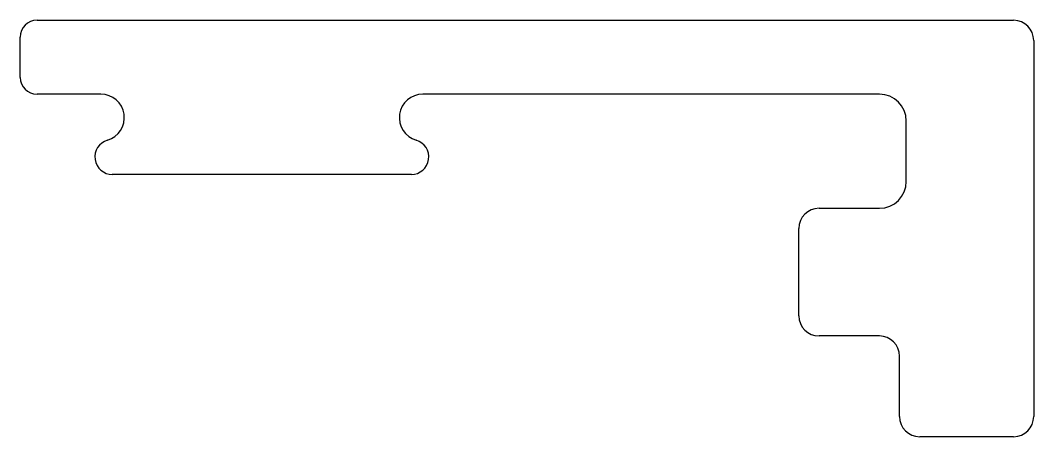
# Model space of a CAD drawing. Extents: x 714.6 to 729.7, y 453.7 to 459.9.
import ezdxf

# ---------------------------------------------------------------- set-up
doc = ezdxf.new("R2010")
doc.units = 0
doc.layers.get('0').update_dxf_attribs({"linetype": 'CONTINUOUS'})

msp = doc.modelspace()

# ---------------------------------------------------------------- linework, layer by layer
for p, q in [((714.816, 459.899), (729.37, 459.899)), ((714.566, 459.049), (714.566, 459.649)), ((729.67, 459.599), (729.67, 453.999)), ((715.767, 458.799), (714.816, 458.799)), ((727.37, 458.799), (720.566, 458.799)), ((727.77, 457.499), (727.77, 458.399)), ((718.166, 457.602), (715.938, 457.602)), ((720.395, 457.602), (718.166, 457.602)), ((726.47, 457.099), (727.37, 457.099)), ((726.17, 455.499), (726.17, 456.799)), ((727.37, 455.199), (726.47, 455.199)), ((727.67, 453.999), (727.67, 454.899)), ((729.37, 453.699), (727.97, 453.699))]:
    msp.add_line(p, q)
for centre, radius, start, end in [((714.816, 459.649), 0.25, 90, 180), ((729.37, 459.599), 0.3, 0, 90), ((714.816, 459.049), 0.25, 180, 270), ((715.767, 458.449), 0.35, 286.2542, 90), ((720.566, 458.449), 0.35, 90, 253.7458), ((727.37, 458.399), 0.4, 0, 90), ((715.938, 457.863), 0.26, 106.2542, 270), ((720.395, 457.863), 0.26, 270, 73.7458), ((727.37, 457.499), 0.4, 270, 0), ((726.47, 456.799), 0.3, 90, 180), ((726.47, 455.499), 0.3, 180, 270), ((727.37, 454.899), 0.3, 0, 90), ((727.97, 453.999), 0.3, 180, 270), ((729.37, 453.999), 0.3, 270, 0)]:
    msp.add_arc(centre, radius, start, end)

doc.saveas('drawing.dxf')
